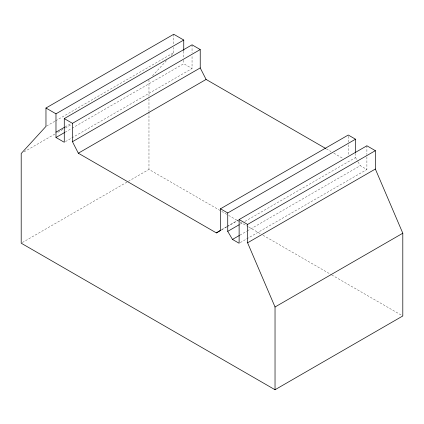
<?xml version="1.0" encoding="UTF-8"?>
<svg xmlns="http://www.w3.org/2000/svg" width="424" height="424" viewBox="0 0 424 424"><rect width="100%" height="100%" fill="white"/><g stroke="black" fill="none" stroke-linecap="round" stroke-linejoin="round"><path stroke-width="0.32" stroke-dasharray="2.12 1.59" d="M152.508 75.864L166.664 60.378M171.084 55.539L173.739 52.634L173.739 47.387M46.545 126.071L55.136 121.11M55.708 120.776L173.739 52.634M65.148 126.887L70.877 123.58M24.067 151.85L55.003 133.989M57.871 132.336L63.028 129.357M65.317 128.032L71.619 124.396M65.148 132.198L71.449 128.557M72.022 128.228L183.751 63.722L192.051 68.518L192.051 55.359M65.428 141.621L192.051 68.518M22.345 242.528L127.772 181.663M128.345 181.329L148.967 169.42L221.164 211.104M221.635 229.596L226.792 226.623M227.365 226.289L238.251 220.003M221.54 229.935L226.697 226.957M227.269 226.628L238.733 220.008M240.344 224.068L242.634 222.743M244.929 221.423L355.508 157.58L355.508 153.642M239.942 235.129L246.816 231.16M247.388 230.831L360.262 165.662L366.893 169.494L366.893 155.004M240.27 242.597L366.893 169.494M326.395 148.893L330.98 151.538M333.842 153.191L343.011 158.481M221.736 211.433L228.043 215.074M228.616 215.403L239.502 221.688M240.074 222.022L248.093 226.649M248.671 226.983L260.702 233.931M262.991 235.251L331.176 274.62M331.748 274.948L402.8 315.97M355.508 157.58L357.724 161.353M358.041 161.888L360.262 165.662M366.893 145.782L366.893 154.341M348.263 136.321L348.263 142.178M348.263 144.78L348.263 155.189M192.051 44.833L192.051 52.73M183.751 51.198L183.751 58.417M183.751 60.181L183.751 63.722M173.739 34.265L173.739 44.764M148.967 79.739L148.967 96.227M148.967 98.861L148.967 111.39M148.967 112.053L148.967 169.42"/><path stroke-width="0.64" d="M325.823 148.559L206.091 79.436L200.229 67.93L200.229 49.555L72.462 123.326L72.462 141.696L78.323 153.202L216.383 232.914L220.491 230.258L220.491 208.788L348.263 135.023L355.508 139.204L355.508 152.984M355.508 139.204L227.736 212.975L227.736 231.345L232.49 239.433L239.125 243.259L239.125 219.547L366.893 145.782L375.357 150.668L375.357 169.038L402.8 233.227L402.8 315.97L275.033 389.736L21.2 243.191L21.2 153.504L45.967 126.4L45.967 108.03L173.739 34.265L183.751 40.041L183.751 50.541M45.967 108.03L55.979 113.812L183.751 40.041M55.979 113.812L55.979 137.493L64.278 142.284L64.278 118.603L192.051 44.833L200.229 49.555M55.979 132.182L64.575 127.221M55.979 137.493L64.575 132.526M72.462 141.696L200.229 67.93M78.323 153.202L206.091 79.436M216.383 232.914L220.968 230.264M227.736 231.345L239.2 224.731M239.125 219.547L247.589 224.434L375.357 150.668M232.49 239.433L239.369 235.463M275.033 389.736L275.033 306.992L247.589 242.804L375.357 169.038M275.033 306.992L402.8 233.227M64.278 118.603L72.462 123.326M220.491 208.788L227.736 212.975M247.589 224.434L247.589 242.804"/></g></svg>
